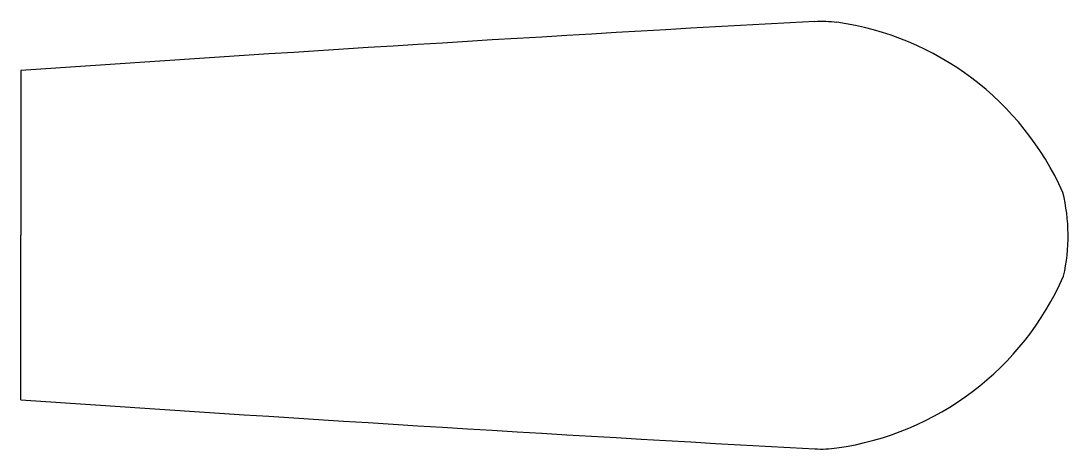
# Model space of a CAD drawing. Extents: x 1 to 463, y 2 to 191.
import ezdxf

# ---------------------------------------------------------------- set-up
doc = ezdxf.new("R2010")
doc.units = 0
doc.layers.get('0').update_dxf_attribs({"linetype": 'CONTINUOUS'})

msp = doc.modelspace()

# ---------------------------------------------------------------- linework, layer by layer
at = {"linetype": 'CONTINUOUS'}
for p in [(0.97, 169.22), (0.97, 24.06)]:
    msp.add_line(p, (0.97, 96.64), dxfattribs=at)
for centre, start, end in [((1748.36, -25240.59), 93.144604, 93.933949), ((1748.36, 25433.87), 266.066051, 266.855396)]:
    msp.add_arc(centre, 25469.82, start, end, dxfattribs=at)
at = {"extrusion": (0, 0, -1)}
msp.add_arc((-353.93, 140.95), 50, 86.8554, 97.9944, dxfattribs=at)
for centre, radius, start, end in [((342.96, 62.86), 128.86, 24.092, 82.0056), ((381.33, 96.31), 81.55, 347.4126, 13.5802), ((342.96, 130.42), 128.86, 277.9944, 336.2588), ((353.93, 52.33), 50, 266.8554, 277.9944)]:
    msp.add_arc(centre, radius, start, end)

doc.saveas('drawing.dxf')
